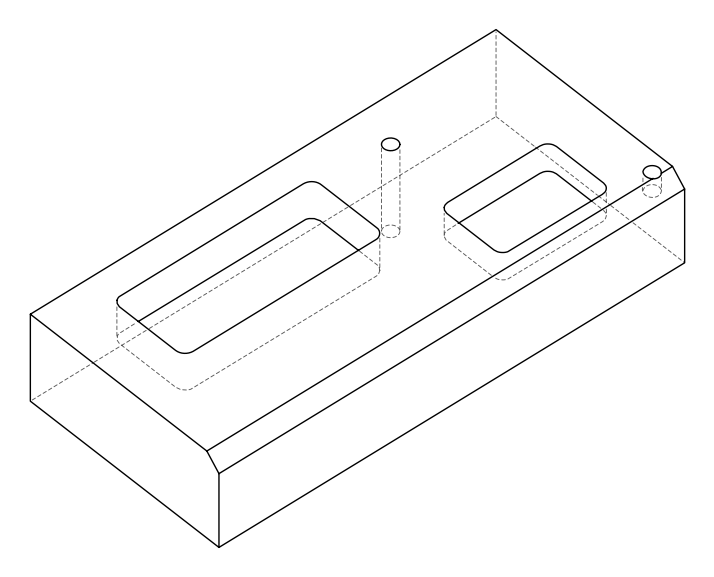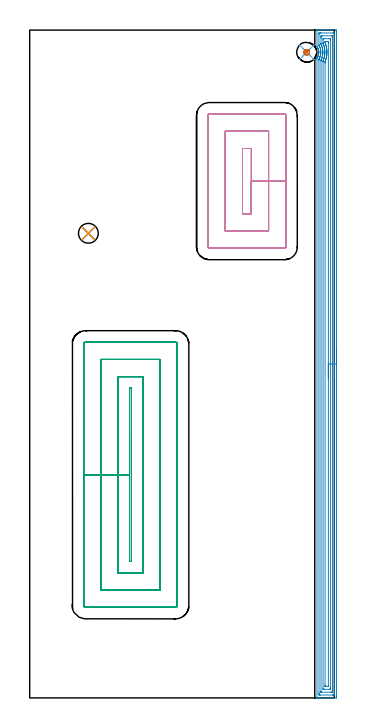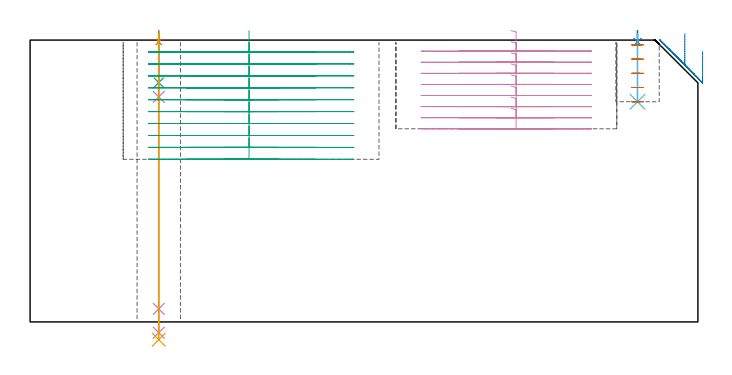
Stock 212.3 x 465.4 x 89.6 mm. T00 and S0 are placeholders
(PLAN: 10 operations, 7 tool changes, 62 min)
(1 SPOT_DRILL | STEP1HOLE | NXT0321_9005460120000 | 0.03 min | 4 mm3)
(2 SPOT_DRILL_1 | STEP1POCKET | NXT0321_9005460120000 | 0.03 min | 1 mm3)
(3 DRILL_BLIND_HOLE_INTO_CENTER | STEP1HOLE | NXT0301_061 | 0.06 min | 781 mm3)
(4 GUN_DRILL_THROUGH_HOLE | STEP1HOLE | UGT0307_005 | 0.45 min | 4133 mm3)
(5 DRILL_TO_ENLARGE_THROUGH_HOLE | STEP1HOLE | UGT0301_271 | 0.39 min | 8441 mm3)
(6 DRILL_BLIND_HOLE_INTO_CENTER_1 | STEP1POCKET | NXT0301_128 | 0.09 min | 2084 mm3)
(7 MILL_ROUGH_BLIND_HOLE_CONTOUR | STEP1POCKET | NXT0201_013 | Spiral | 0.38 min | 841 mm3)
(8 AREA_MILL | FG_CHAMFER_SURFACE | UGT0205_001 | 18.92 min | 43036 mm3)
(9 MILL_RECTANGULAR_POCKET | POCKET_RECTANGULAR_STRAIGHT | NXT0201_012 | Follow Part, ap 4, ae 75% | 30.84 min | 616066 mm3)
(10 MILL_RECTANGULAR_POCKET_1 | POCKET_RECTANGULAR_STRAIGHT_1 | NXT0201_012 | Follow Part, ap 4, ae 75% | 10.78 min | 214916 mm3)
(TOOL NXT0321_9005460120000 | NC Spot Drill, 142deg, 12mm, Carbide, Uncoated | D12 PA142 FL30 Z2)
(TOOL NXT0301_061 | Carbide Drill 9mm [860.1-0900-027A1-MM 2214] | D9 PA140 FL47 Z2)
(TOOL UGT0307_005 | Gun Drill 8.3 mm | D8.3 PA130 FL24 Z1)
(TOOL UGT0301_271 | Twist Drill 13.8 mm | D13.8 PA118 FL108 Z2)
(TOOL NXT0301_128 | Carbide Drill 12mm [861.1-1200-036A1-GP GC34] | D12 PA150 FL37.4 Z2)
(TOOL NXT0201_013 | ENDMILL 10mm | D10 FL30 Z4)
(TOOL UGT0205_001 | Chamfer Mill 20 x 3 x 45 deg. | D20 FL50 Z2)
(TOOL NXT0201_012 | ENDMILL 16mm [2P460-1600-NA 1630] | D16 FL38 Z6)
(OP 1 SPOT_DRILL)
G17 G21 G94 G90
T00 M6
G54
G17 G0 G90 X40.9 Y323.8 S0 M3
G43 Z99.6 H0
G94 G81 G98 Z89.006 F250. R92.6
G80
M5
M2
(OP 2 SPOT_DRILL_1)
G17 G21 G94 G90
T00 M6
G54
G17 G0 G90 X193.1 Y450. S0 M3
G43 Z99.6 H0
G94 G81 G98 Z89.006 F250. R92.6
G80
M5
M2
(OP 3 DRILL_BLIND_HOLE_INTO_CENTER)
G17 G21 G94 G90
T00 M6
G54
G17 G0 G90 X40.9 Y323.8 S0 M3
G43 Z99.6 H1
G94 G81 G98 Z76.1 F250. R91.6
G80
M5
M2
(OP 4 GUN_DRILL_THROUGH_HOLE)
G17 G21 G94 G90
T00 M6
G54
G17 G0 G90 X40.9 Y323.8 M8
G43 Z99.6 H0
Z86.408
S716 M3
G94 G1 Z71.525 F125. M26
G4 X.084
Z4.15 F250.
G4 X.084
Z-3.435 F125.
G4 X.084
M5
M9
G0 Z86.408
Z99.6
M2
(OP 5 DRILL_TO_ENLARGE_THROUGH_HOLE)
G17 G21 G94 G90
T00 M6
G54
G17 G0 G90 X40.9 Y323.8 S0 M3
G43 Z99.6 H0
G94 G73 G98 Z-5.646 F250. Q13.607 R91.6
G80
M5
M2
(OP 6 DRILL_BLIND_HOLE_INTO_CENTER_1)
G17 G21 G94 G90
T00 M6
G54
G17 G0 G90 X193.1 Y450. S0 M3
G43 Z99.6 H1
G94 G81 G98 Z70. F250. R91.6
G80
M5
M2
(OP 7 MILL_ROUGH_BLIND_HOLE_CONTOUR)
G17 G21 G94 G90
T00 M6
G54
G17 G0 G90 X193.1 Y450. S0 M3
G43 Z99.6 H0
Z88.08
G94 G3 X193.639 Y451.361 R0.787 F250.
X191.715 Y451.301 R1.361
X191.799 Y448.615 R1.9
X191.715 Y451.301 R-1.9
X191.757 Y449.958 R0.95
X193.1 Y450. R0.95
G0 Z83.56
G3 X193.639 Y451.361 R0.787
X191.715 Y451.301 R1.361
X191.799 Y448.615 R1.9
X191.715 Y451.301 R-1.9
X191.757 Y449.958 R0.95
X193.1 Y450. R0.95
G0 Z79.04
G3 X193.639 Y451.361 R0.787
X191.715 Y451.301 R1.361
X191.799 Y448.615 R1.9
X191.715 Y451.301 R-1.9
X191.757 Y449.958 R0.95
X193.1 Y450. R0.95
G0 Z74.52
G3 X193.639 Y451.361 R0.787
X191.715 Y451.301 R1.361
X191.799 Y448.615 R1.9
X191.715 Y451.301 R-1.9
X191.757 Y449.958 R0.95
X193.1 Y450. R0.95
G0 Z70.
G3 X193.639 Y451.361 R0.787
X191.715 Y451.301 R1.361
X191.799 Y448.615 R1.9
X191.715 Y451.301 R-1.9
X191.757 Y449.958 R0.95
X193.1 Y450. R0.95
G0 Z99.6
M5
M2
(OP 8 AREA_MILL)
G17 G21 G94 G90
T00 M6
G54
G17 G0 G90 X213.8 Y242.7 S1061 M3
G43 Z99.6 H0
Z86.
G94 G1 Y242.662 Z85.128 F250.
Y242.548 Z84.263
Y242.359 Z83.412
Y242.097 Z82.58
Y241.763 Z81.774
Y241.36 Z81.
Y240.892 Z80.264
Y240.36 Z79.572
Y239.771 Z78.929
Y239.128 Z78.34
Y238.436 Z77.808
Y237.7 Z77.34
Y236.926 Z76.937
Y236.12 Z76.603
Y235.288 Z76.341
Y234.437 Z76.152
Y233.572 Z76.038
Y232.7 Z76.
Y0.631
X213.797 Y0.307 Z76.002
X213.792 Y0.01 Z76.006
X213.491 Y0. Z76.306
X203.44 Z86.355
X202.027 Z87.77
X201.66 Z88.135
X200.928 Z88.872
X200.67 Z89.13
X200.251 Z89.54
X200.203 Y0.01 Z89.588
X200.2 Y0.184 Z89.6
Y445.094
X200.207 Y445.969 Z89.593
X200.213 Y445.989 Z89.587
X200.312 Y446.134 Z89.488
X200.449 Y446.352 Z89.35
X200.615 Y446.641 Z89.184
X200.703 Y446.795 Z89.096
X200.744 Y446.883 Z89.053
X200.77 Y446.937 Z89.028
X200.859 Y447.122 Z88.94
X200.899 Y447.205 Z88.9
X201.073 Y447.621 Z88.725
X201.096 Y447.689 Z88.7
X201.122 Y447.777 Z88.673
X201.231 Y448.134 Z88.564
X201.253 Y448.224 Z88.541
X201.344 Y448.583 Z88.455
X201.422 Y449.029 Z88.378
X201.474 Y449.477 Z88.324
X201.48 Y449.566 Z88.318
X201.489 Y449.701 Z88.31
X201.497 Y450.036 Z88.3
X201.495 Y450.097 Z88.303
X201.484 Y450.371 Z88.314
X201.476 Y450.453 Z88.322
X201.443 Y450.819 Z88.357
X201.379 Y451.233 Z88.421
X201.374 Y451.265 Z88.426
X201.364 Y451.308 Z88.435
X201.353 Y451.354 Z88.444
X201.333 Y451.447 Z88.466
X201.273 Y451.714 Z88.524
X201.247 Y451.802 Z88.548
X201.147 Y452.159 Z88.649
X201.072 Y452.379 Z88.724
X201.015 Y452.517 Z88.781
X200.933 Y452.718 Z88.864
X200.779 Y453.053 Z89.018
X200.657 Y453.274 Z89.139
X200.531 Y453.506 Z89.266
X200.257 Y453.947 Z89.542
X200.204 Y454.025 Z89.596
X200.201 Y454.032 Z89.598
X200.2 Y454.037 Z89.6
Y465.216
X200.203 Y465.39 Z89.588
X200.25 Y465.394 Z89.542
X200.67 Y465.4 Z89.13
X200.928 Z88.872
X201.66 Z88.135
X202.917 Z86.88
X204.33 Z85.465
X213.23 Z76.568
X213.493 Y465.398 Z76.305
X213.792 Y465.39 Z76.006
X213.799 Y465.091 Z75.999
X213.8 Y232.7 Z76.
X212.386 Z77.414
Y3.268
X212.382 Y2.42 Z77.418
X212.38 Y2.379 Z77.42
X212.34 Y2.01 Z77.46
X211.865 Y2.003 Z77.935
X211.45 Y2.001 Z78.35
X210.977 Y2. Z78.823
X202.55 Y2.001 Z87.25
X202.075 Y2.003 Z87.725
X201.66 Y2.01 Z88.14
X201.62 Y2.42 Z88.18
X201.617 Y2.463 Z88.183
X201.614 Y3.314 Z88.186
Y3.36
Y444.2
X201.616 Y445.094 Z88.184
X201.617 Y445.138 Z88.183
X201.621 Y445.184 Z88.179
X201.66 Y445.275 Z88.14
X201.901 Y445.747 Z87.899
X202.017 Y445.989 Z87.783
X202.181 Y446.36 Z87.619
X202.388 Y446.883 Z87.412
X202.406 Y446.931 Z87.394
X202.419 Y446.971 Z87.381
X202.429 Y447.005 Z87.371
X202.55 Y447.413 Z87.25
X202.623 Y447.704 Z87.177
X202.64 Y447.777 Z87.16
X202.717 Y448.14 Z87.083
X202.771 Y448.45 Z87.029
X202.807 Y448.672 Z86.993
X202.872 Y449.242 Z86.928
X202.894 Y449.566 Z86.906
X202.905 Y450.104 Z86.895
X202.891 Y450.46 Z86.909
X202.839 Y451.064 Z86.961
X202.801 Y451.354 Z86.999
X202.748 Y451.697 Z87.052
X202.661 Y452.138 Z87.139
X202.636 Y452.249 Z87.164
X202.619 Y452.318 Z87.181
X202.55 Y452.579 Z87.25
X202.376 Y453.143 Z87.424
X202.175 Y453.66 Z87.625
X202.007 Y454.037 Z87.793
X201.893 Y454.271 Z87.907
X201.66 Y454.717 Z88.14
X201.629 Y454.784 Z88.171
X201.621 Y454.84 Z88.179
X201.616 Y454.887 Z88.184
X201.615 Y454.932 Z88.185
X201.614 Y454.978 Z88.186
Y462.132
X201.618 Y462.98 Z88.182
X201.62 Y463.021 Z88.18
X201.66 Y463.39 Z88.14
X202.135 Y463.397 Z87.665
X202.55 Y463.399 Z87.25
X203.023 Y463.4 Z86.777
X211.45 Y463.399 Z78.35
X211.925 Y463.397 Z77.875
X212.34 Y463.39 Z77.46
X212.381 Y463.022 Z77.419
X212.384 Y462.98 Z77.416
X212.385 Y462.935 Z77.415
X212.386 Y232.7 Z77.414
X210.972 Z78.828
X210.971 Y5.103 Z78.829
X210.97 Y4.69 Z78.83
X210.967 Y4.208 Z78.833
X210.965 Y4.011 Z78.835
X210.764 Y4.003 Z79.036
X210.56 Y4.002 Z79.24
X209.877 Y4. Z79.923
X203.44 Z86.36
X203.233 Y4.002 Z86.567
X203.095 Y4.005 Z86.705
X203.046 Y4.01 Z86.754
X203.034 Y4.014 Z86.766
X203.033 Y4.022 Z86.767
X203.03 Y4.071 Z86.77
X203.029 Y4.208 Z86.771
X203.028 Y4.622 Z86.772
X203.029 Y443.719 Z86.771
X203.031 Y444.2 Z86.769
X203.033 Y444.407 Z86.767
X203.035 Y444.508 Z86.765
X203.34 Y445.196 Z86.46
X203.44 Y445.435 Z86.36
X203.593 Y445.835 Z86.207
X203.65 Y445.989 Z86.15
X203.811 Y446.511 Z85.989
X203.913 Y446.883 Z85.887
X203.995 Y447.22 Z85.805
X204.11 Y447.777 Z85.69
X204.143 Y447.965 Z85.657
X204.195 Y448.291 Z85.605
X204.244 Y448.672 Z85.556
X204.253 Y448.75 Z85.547
X204.286 Y449.139 Z85.514
X204.315 Y449.566 Z85.485
Y449.581
X204.318 Y450.016 Z85.482
X204.313 Y450.46 Z85.487
X204.312 Y450.478 Z85.488
X204.239 Y451.354 Z85.561
X204.228 Y451.457 Z85.572
X204.107 Y452.249 Z85.693
X204.049 Y452.532 Z85.751
X203.907 Y453.143 Z85.893
X203.803 Y453.508 Z85.997
X203.641 Y454.037 Z86.159
X203.44 Y454.567 Z86.36
X203.333 Y454.824 Z86.467
X203.286 Y454.932 Z86.514
X203.159 Y455.214 Z86.641
X203.048 Y455.459 Z86.752
X203.035 Y455.587 Z86.765
X203.033 Y455.826 Z86.767
X203.03 Y456.239 Z86.77
X203.028 Y459.817 Z86.772
X203.029 Y460.297 Z86.771
X203.03 Y460.71 Z86.77
X203.033 Y461.192 Z86.767
X203.035 Y461.389 Z86.765
X203.236 Y461.397 Z86.564
X203.44 Y461.399 Z86.36
X204.123 Y461.4 Z85.677
X210.56 Z79.24
X210.767 Y461.399 Z79.033
X210.905 Y461.395 Z78.895
X210.954 Y461.39 Z78.846
X210.966 Y461.386 Z78.834
X210.967 Y461.378 Z78.833
X210.97 Y461.33 Z78.83
X210.971 Y461.192 Z78.829
X210.972 Y460.778 Z78.828
Y232.7
X209.557 Z80.243
Y6.891
X209.551 Y6.116 Z80.249
X209.549 Y6.01 Z80.251
X209.445 Y6.007 Z80.355
X209.223 Y6.003 Z80.577
X208.78 Y6. Z81.02
X205.22 Z84.58
X204.776 Y6.003 Z85.024
X204.555 Y6.007 Z85.245
X204.451 Y6.01 Z85.349
X204.45 Y6.086 Z85.35
X204.443 Y6.778 Z85.357
Y443.306
X204.447 Y443.696 Z85.353
X204.45 Y443.889 Z85.35
X204.502 Y444.028 Z85.298
X204.568 Y444.2 Z85.232
X204.752 Y444.671 Z85.048
X204.914 Y445.094 Z84.886
X204.988 Y445.327 Z84.812
X205.191 Y445.989 Z84.609
X205.198 Y446.011 Z84.602
X205.22 Y446.095 Z84.58
X205.368 Y446.734 Z84.432
X205.4 Y446.883 Z84.4
X205.515 Y447.481 Z84.285
X205.563 Y447.777 Z84.237
X205.625 Y448.264 Z84.175
X205.668 Y448.672 Z84.132
X205.701 Y449.083 Z84.099
X205.723 Y449.566 Z84.077
X205.731 Y449.947 Z84.069
X205.722 Y450.46 Z84.078
X205.699 Y450.874 Z84.101
X205.661 Y451.354 Z84.139
X205.612 Y451.855 Z84.188
X205.553 Y452.249 Z84.247
X205.442 Y452.92 Z84.358
X205.394 Y453.143 Z84.406
X205.22 Y453.904 Z84.58
X205.181 Y454.037 Z84.619
X204.982 Y454.692 Z84.818
X204.906 Y454.932 Z84.894
X204.715 Y455.439 Z85.085
X204.557 Y455.826 Z85.243
X204.49 Y455.987 Z85.31
X204.464 Y456.054 Z85.336
X204.451 Y456.09 Z85.349
X204.449 Y456.135 Z85.351
X204.445 Y456.33 Z85.355
X204.443 Y456.72 Z85.357
Y458.509
X204.449 Y459.284 Z85.351
X204.451 Y459.39 Z85.349
X204.555 Y459.393 Z85.245
X204.777 Y459.397 Z85.023
X205.22 Y459.4 Z84.58
X208.78 Z81.02
X209.224 Y459.397 Z80.576
X209.445 Y459.393 Z80.355
X209.549 Y459.39 Z80.251
X209.55 Y459.314 Z80.25
X209.557 Y458.622 Z80.243
Y232.7
X208.143 Z81.657
Y8.68
X208.142 Y8.427 Z81.658
X208.139 Y8.171 Z81.661
X208.136 Y8.011 Z81.664
X208.059 Y8.008 Z81.741
X207.89 Y8.003 Z81.91
X207.676 Y8. Z82.124
X206.11 Y8.001 Z83.69
X205.893 Y8.003 Z83.907
X205.863 Y8.01 Z83.937
X205.862 Y8.015 Z83.938
X205.859 Y8.038 Z83.941
X205.857 Y8.68 Z83.943
Y8.934
Y442.412
X205.858 Y442.665 Z83.942
X205.864 Y443.306 Z83.936
X205.869 Y443.365 Z83.931
X205.887 Y443.417 Z83.913
X205.917 Y443.5 Z83.883
X206.11 Y443.999 Z83.69
X206.164 Y444.145 Z83.636
X206.183 Y444.2 Z83.617
X206.375 Y444.828 Z83.425
X206.453 Y445.094 Z83.347
X206.57 Y445.526 Z83.23
X206.682 Y445.989 Z83.118
X206.741 Y446.249 Z83.059
X206.868 Y446.883 Z82.932
X206.888 Y446.995 Z82.912
X207. Y447.722 Z82.8
X207.006 Y447.771 Z82.794
X207.007 Y447.777 Z82.793
X207.088 Y448.584 Z82.712
X207.094 Y448.672 Z82.706
X207.135 Y449.43 Z82.665
X207.139 Y449.566 Z82.661
X207.141 Y450.319 Z82.659
X207.137 Y450.46 Z82.663
X207.095 Y451.259 Z82.705
X207.088 Y451.354 Z82.712
X207.006 Y452.243 Z82.794
X207.005 Y452.249 Z82.795
X207. Y452.284 Z82.8
X206.86 Y453.143 Z82.94
X206.83 Y453.314 Z82.97
X206.674 Y454.037 Z83.126
X206.572 Y454.467 Z83.228
X206.445 Y454.932 Z83.355
X206.209 Y455.727 Z83.591
X206.175 Y455.826 Z83.625
X206.11 Y456.004 Z83.69
X205.914 Y456.522 Z83.886
X205.869 Y456.64 Z83.931
X205.864 Y456.72 Z83.936
X205.86 Y456.971 Z83.94
X205.862 Y457.229 Z83.938
X205.864 Y457.389 Z83.936
X205.941 Y457.392 Z83.859
X206.11 Y457.396 Z83.69
X206.786 Y457.4 Z83.014
X207. Z82.8
X207.676 Z82.124
X207.89 Y457.399 Z81.91
X208.107 Y457.397 Z81.693
X208.137 Y457.39 Z81.663
X208.138 Y457.385 Z81.662
X208.141 Y457.362 Z81.659
X208.143 Y456.72 Z81.657
Y456.466
Y232.7
Y231.828 Z81.695
Y230.964 Z81.809
Y230.112 Z81.998
Y229.28 Z82.26
Y228.474 Z82.594
Y227.7 Z82.997
Y226.964 Z83.465
Y226.272 Z83.996
Y225.629 Z84.586
Y225.04 Z85.229
Y224.509 Z85.921
Y224.04 Z86.657
Y223.637 Z87.431
Y223.303 Z88.237
Y223.041 Z89.069
Y222.852 Z89.92
Y222.738 Z90.785
Y222.7 Z91.657
G0 Z99.6
M5
M2
(OP 9 MILL_RECTANGULAR_POCKET)
G17 G21 G94 G90
T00 M6
G54
G17 G0 G90 X69.6 Y180.841 S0 M3
G43 Z99.601 H1
Z92.601
G94 G1 Y155.5 Z85.811 F250.
Y95.1 F500.
X70.9
Y215.9
X69.6
Y155.5
X61.6
Y87.1
X78.9
Y223.9
X61.6
Y155.5
X49.6
Y75.1
X90.9
Y235.9
X49.6
Y155.5
X37.6
Y64.4
G3 X38.9 Y63.1 R1.3
G1 X101.6
G3 X102.9 Y64.4 R1.3
G1 Y246.6
G3 X101.6 Y247.9 R1.3
G1 X38.9
G3 X37.6 Y246.6 R1.3
G1 Y155.5
Y154.5
G0 X69.6 Y180.841 Z88.811
G1 Y155.5 Z82.021 F250.
Y95.1 F500.
X70.9
Y215.9
X69.6
Y155.5
X61.6
Y87.1
X78.9
Y223.9
X61.6
Y155.5
X49.6
Y75.1
X90.9
Y235.9
X49.6
Y155.5
X37.6
Y64.4
G3 X38.9 Y63.1 R1.3
G1 X101.6
G3 X102.9 Y64.4 R1.3
G1 Y246.6
G3 X101.6 Y247.9 R1.3
G1 X38.9
G3 X37.6 Y246.6 R1.3
G1 Y155.5
Y154.5
G0 X69.6 Y180.841 Z85.021
G1 Y155.5 Z78.231 F250.
Y95.1 F500.
X70.9
Y215.9
X69.6
Y155.5
X61.6
Y87.1
X78.9
Y223.9
X61.6
Y155.5
X49.6
Y75.1
X90.9
Y235.9
X49.6
Y155.5
X37.6
Y64.4
G3 X38.9 Y63.1 R1.3
G1 X101.6
G3 X102.9 Y64.4 R1.3
G1 Y246.6
G3 X101.6 Y247.9 R1.3
G1 X38.9
G3 X37.6 Y246.6 R1.3
G1 Y155.5
Y154.5
G0 X69.6 Y180.841 Z81.231
G1 Y155.5 Z74.441 F250.
Y95.1 F500.
X70.9
Y215.9
X69.6
Y155.5
X61.6
Y87.1
X78.9
Y223.9
X61.6
Y155.5
X49.6
Y75.1
X90.9
Y235.9
X49.6
Y155.5
X37.6
Y64.4
G3 X38.9 Y63.1 R1.3
G1 X101.6
G3 X102.9 Y64.4 R1.3
G1 Y246.6
G3 X101.6 Y247.9 R1.3
G1 X38.9
G3 X37.6 Y246.6 R1.3
G1 Y155.5
Y154.5
G0 X69.6 Y180.841 Z77.441
G1 Y155.5 Z70.651 F250.
Y95.1 F500.
X70.9
Y215.9
X69.6
Y155.5
X61.6
Y87.1
X78.9
Y223.9
X61.6
Y155.5
X49.6
Y75.1
X90.9
Y235.9
X49.6
Y155.5
X37.6
Y64.4
G3 X38.9 Y63.1 R1.3
G1 X101.6
G3 X102.9 Y64.4 R1.3
G1 Y246.6
G3 X101.6 Y247.9 R1.3
G1 X38.9
G3 X37.6 Y246.6 R1.3
G1 Y155.5
Y154.5
G0 X69.6 Y180.841 Z73.651
G1 Y155.5 Z66.861 F250.
Y95.1 F500.
X70.9
Y215.9
X69.6
Y155.5
X61.6
Y87.1
X78.9
Y223.9
X61.6
Y155.5
X49.6
Y75.1
X90.9
Y235.9
X49.6
Y155.5
X37.6
Y64.4
G3 X38.9 Y63.1 R1.3
G1 X101.6
G3 X102.9 Y64.4 R1.3
G1 Y246.6
G3 X101.6 Y247.9 R1.3
G1 X38.9
G3 X37.6 Y246.6 R1.3
G1 Y155.5
Y154.5
G0 X69.6 Y180.841 Z69.861
G1 Y155.5 Z63.07 F250.
Y95.1 F500.
X70.9
Y215.9
X69.6
Y155.5
X61.6
Y87.1
X78.9
Y223.9
X61.6
Y155.5
X49.6
Y75.1
X90.9
Y235.9
X49.6
Y155.5
X37.6
Y64.4
G3 X38.9 Y63.1 R1.3
G1 X101.6
G3 X102.9 Y64.4 R1.3
G1 Y246.6
G3 X101.6 Y247.9 R1.3
G1 X38.9
G3 X37.6 Y246.6 R1.3
G1 Y155.5
Y154.5
G0 X69.6 Y180.841 Z66.07
G1 Y155.5 Z59.28 F250.
Y95.1 F500.
X70.9
Y215.9
X69.6
Y155.5
X61.6
Y87.1
X78.9
Y223.9
X61.6
Y155.5
X49.6
Y75.1
X90.9
Y235.9
X49.6
Y155.5
X37.6
Y64.4
G3 X38.9 Y63.1 R1.3
G1 X101.6
G3 X102.9 Y64.4 R1.3
G1 Y246.6
G3 X101.6 Y247.9 R1.3
G1 X38.9
G3 X37.6 Y246.6 R1.3
G1 Y155.5
Y154.5
G0 X69.6 Y180.841 Z62.28
G1 Y155.5 Z55.49 F250.
Y95.1 F500.
X70.9
Y215.9
X69.6
Y155.5
X61.6
Y87.1
X78.9
Y223.9
X61.6
Y155.5
X49.6
Y75.1
X90.9
Y235.9
X49.6
Y155.5
X37.6
Y64.4
G3 X38.9 Y63.1 R1.3
G1 X101.6
G3 X102.9 Y64.4 R1.3
G1 Y246.6
G3 X101.6 Y247.9 R1.3
G1 X38.9
G3 X37.6 Y246.6 R1.3
G1 Y155.5
Y154.5
G0 X69.6 Y180.841 Z58.49
G1 Y155.5 Z51.7 F250.
Y95.1 F500.
X70.9
Y215.9
X69.6
Y155.5
X61.6
Y87.1
X78.9
Y223.9
X61.6
Y155.5
X49.6
Y75.1
X90.9
Y235.9
X49.6
Y155.5
X37.6
Y64.4
G3 X38.9 Y63.1 R1.3
G1 X101.6
G3 X102.9 Y64.4 R1.3
G1 Y246.6
G3 X101.6 Y247.9 R1.3
G1 X38.9
G3 X37.6 Y246.6 R1.3
G1 Y155.5
Y154.5
G0 Z99.601
M5
M2
(OP 10 MILL_RECTANGULAR_POCKET_1)
G17 G21 G94 G90
T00 M6
G54
G17 G0 G90 X152.898 Y337.4 S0 M3
G43 Z99.601 H1
Z92.601
G94 G1 X154.5 Z92.172 F250.
Y360.15 Z86.076
Y382.9 F500.
X148.3
Y337.4
X154.5
Y360.15
X166.5
Y394.9
X136.3
Y325.4
X166.5
Y360.15
X178.5
Y406.
G3 X177.6 Y406.9 R0.9
G1 X125.2
G3 X124.3 Y406. R0.9
G1 Y314.3
G3 X125.2 Y313.4 R0.9
G1 X177.6
G3 X178.5 Y314.3 R0.9
G1 Y360.15
Y361.15
G0 X152.898 Y337.4 Z89.076
G1 X154.5 Z88.647 F250.
Y360.15 Z82.551
Y382.9 F500.
X148.3
Y337.4
X154.5
Y360.15
X166.5
Y394.9
X136.3
Y325.4
X166.5
Y360.15
X178.5
Y406.
G3 X177.6 Y406.9 R0.9
G1 X125.2
G3 X124.3 Y406. R0.9
G1 Y314.3
G3 X125.2 Y313.4 R0.9
G1 X177.6
G3 X178.5 Y314.3 R0.9
G1 Y360.15
Y361.15
G0 X152.898 Y337.4 Z85.551
G1 X154.5 Z85.122 F250.
Y360.15 Z79.026
Y382.9 F500.
X148.3
Y337.4
X154.5
Y360.15
X166.5
Y394.9
X136.3
Y325.4
X166.5
Y360.15
X178.5
Y406.
G3 X177.6 Y406.9 R0.9
G1 X125.2
G3 X124.3 Y406. R0.9
G1 Y314.3
G3 X125.2 Y313.4 R0.9
G1 X177.6
G3 X178.5 Y314.3 R0.9
G1 Y360.15
Y361.15
G0 X152.898 Y337.4 Z82.026
G1 X154.5 Z81.596 F250.
Y360.15 Z75.501
Y382.9 F500.
X148.3
Y337.4
X154.5
Y360.15
X166.5
Y394.9
X136.3
Y325.4
X166.5
Y360.15
X178.5
Y406.
G3 X177.6 Y406.9 R0.9
G1 X125.2
G3 X124.3 Y406. R0.9
G1 Y314.3
G3 X125.2 Y313.4 R0.9
G1 X177.6
G3 X178.5 Y314.3 R0.9
G1 Y360.15
Y361.15
G0 X152.898 Y337.4 Z78.501
G1 X154.5 Z78.071 F250.
Y360.15 Z71.975
Y382.9 F500.
X148.3
Y337.4
X154.5
Y360.15
X166.5
Y394.9
X136.3
Y325.4
X166.5
Y360.15
X178.5
Y406.
G3 X177.6 Y406.9 R0.9
G1 X125.2
G3 X124.3 Y406. R0.9
G1 Y314.3
G3 X125.2 Y313.4 R0.9
G1 X177.6
G3 X178.5 Y314.3 R0.9
G1 Y360.15
Y361.15
G0 X152.898 Y337.4 Z74.975
G1 X154.5 Z74.546 F250.
Y360.15 Z68.45
Y382.9 F500.
X148.3
Y337.4
X154.5
Y360.15
X166.5
Y394.9
X136.3
Y325.4
X166.5
Y360.15
X178.5
Y406.
G3 X177.6 Y406.9 R0.9
G1 X125.2
G3 X124.3 Y406. R0.9
G1 Y314.3
G3 X125.2 Y313.4 R0.9
G1 X177.6
G3 X178.5 Y314.3 R0.9
G1 Y360.15
Y361.15
G0 X152.898 Y337.4 Z71.45
G1 X154.5 Z71.021 F250.
Y360.15 Z64.925
Y382.9 F500.
X148.3
Y337.4
X154.5
Y360.15
X166.5
Y394.9
X136.3
Y325.4
X166.5
Y360.15
X178.5
Y406.
G3 X177.6 Y406.9 R0.9
G1 X125.2
G3 X124.3 Y406. R0.9
G1 Y314.3
G3 X125.2 Y313.4 R0.9
G1 X177.6
G3 X178.5 Y314.3 R0.9
G1 Y360.15
Y361.15
G0 X152.898 Y337.4 Z67.925
G1 X154.5 Z67.496 F250.
Y360.15 Z61.4
Y382.9 F500.
X148.3
Y337.4
X154.5
Y360.15
X166.5
Y394.9
X136.3
Y325.4
X166.5
Y360.15
X178.5
Y406.
G3 X177.6 Y406.9 R0.9
G1 X125.2
G3 X124.3 Y406. R0.9
G1 Y314.3
G3 X125.2 Y313.4 R0.9
G1 X177.6
G3 X178.5 Y314.3 R0.9
G1 Y360.15
Y361.15
G0 Z99.601
M5
M2
